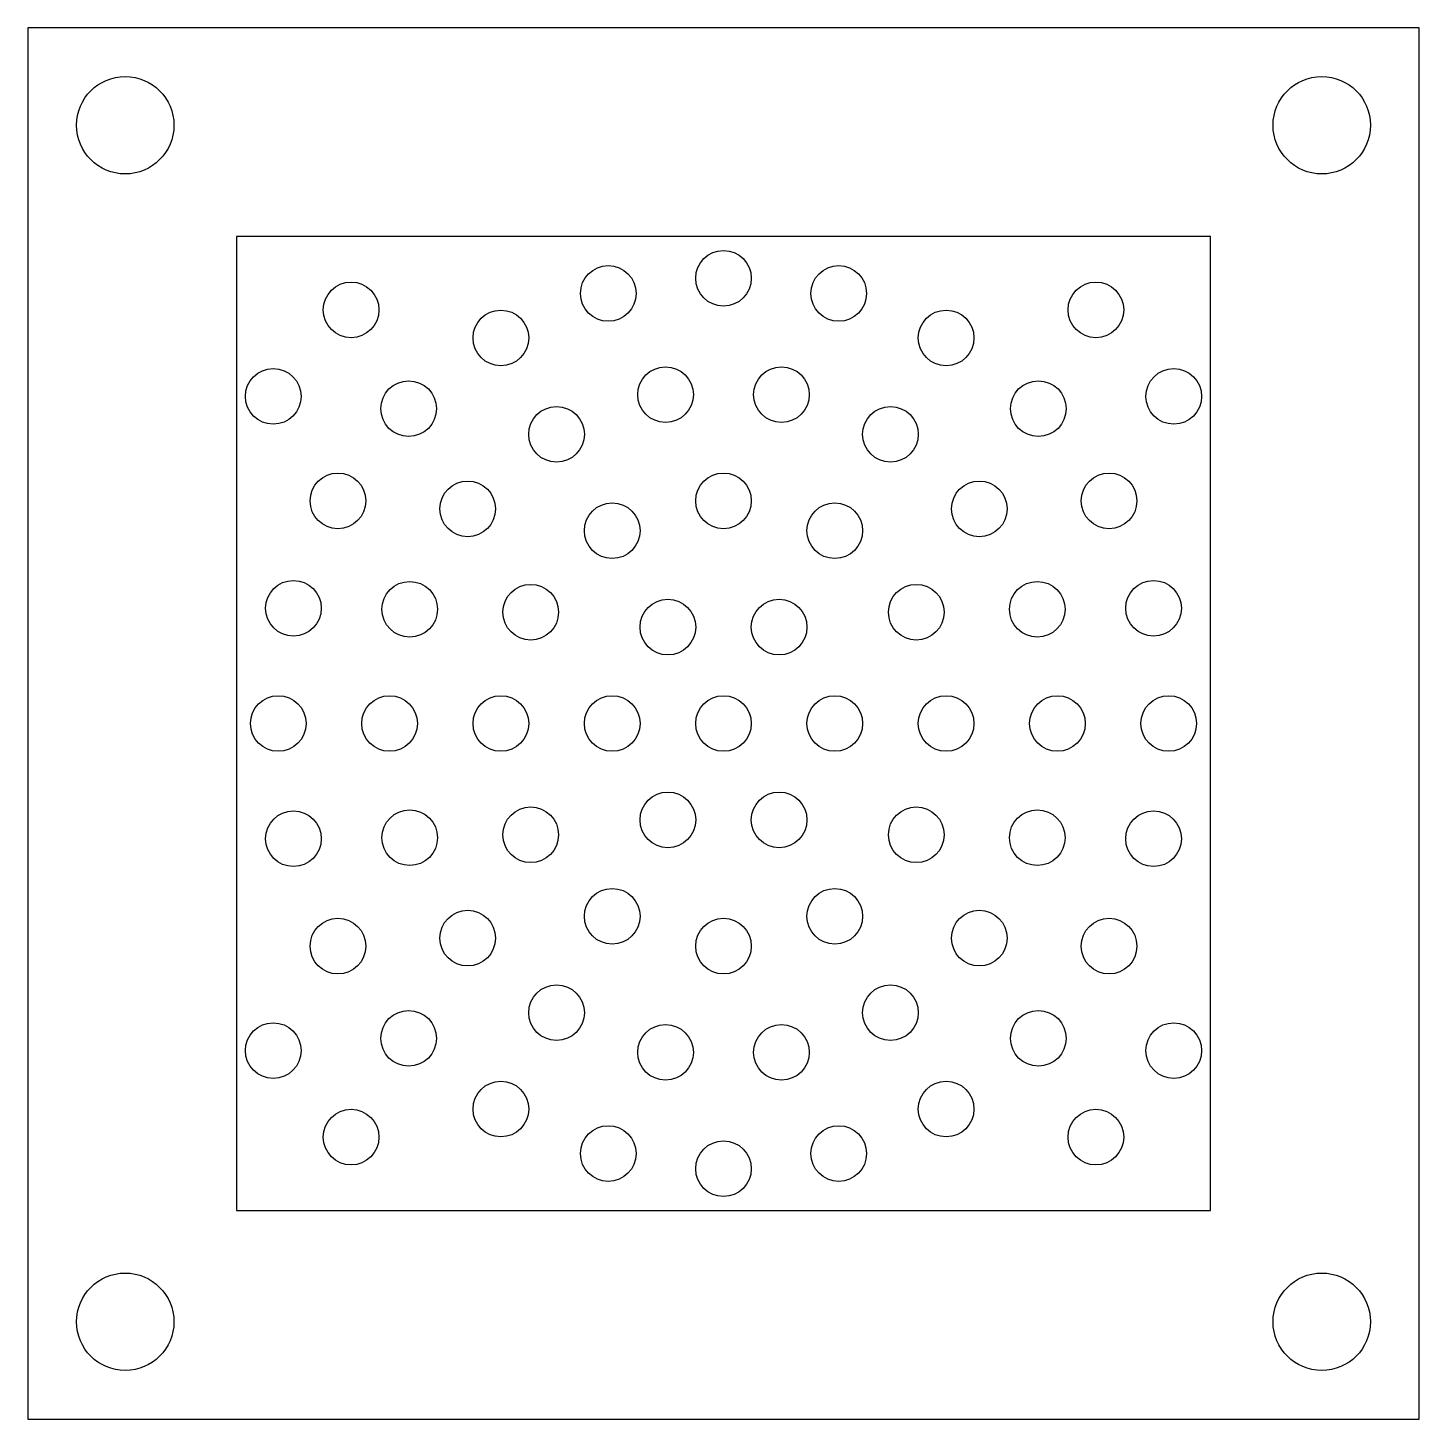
# Model space of a CAD drawing. Header units: millimetres. Extents: x -25 to 25, y -25 to 25.
import ezdxf

# ---------------------------------------------------------------- set-up
doc = ezdxf.new("R2010")
doc.units = ezdxf.units.MM
for name, color, linetype in [('Active', 7, 'Continuous'), ('Hole', 7, 'Continuous'), ('Pattern', 7, 'Continuous'), ('Shape', 7, 'Continuous')]:
    doc.layers.add(name, color=color, linetype=linetype)

msp = doc.modelspace()

# ---------------------------------------------------------------- linework, layer by layer
at = {"layer": 'Active'}
msp.add_lwpolyline([(-17.5, -17.5), (17.5, -17.5), (17.5, 17.5), (-17.5, 17.5), (-17.5, -17.5)], dxfattribs=at)
at = {"layer": 'Hole'}
for centre in [(-21.5, 21.5), (21.5, 21.5), (-21.5, -21.5), (21.5, -21.5)]:
    msp.add_circle(centre, 1.75, dxfattribs=at)
at = {"layer": 'Pattern'}
for centre in [(0, 16), (-4.141, 15.455), (4.141, 15.455), (-13.383, 14.863), (13.383, 14.863), (-8, 13.856), (8, 13.856), (-16.18, 11.756), (-2.084, 11.818), (2.084, 11.818), (16.18, 11.756), (-11.314, 11.314), (11.314, 11.314), (-6, 10.392), (6, 10.392), (-13.856, 8), (0, 8), (13.856, 8), (-9.193, 7.713), (9.193, 7.713), (-4, 6.928), (4, 6.928), (-15.455, 4.141), (-11.276, 4.104), (-6.928, 4), (6.928, 4), (11.276, 4.104), (15.455, 4.141), (-2, 3.464), (2, 3.464), (-16, 0), (-12, 0), (-8, 0), (-4, 0), (0, 0), (4, 0), (8, 0), (12, 0), (16, 0), (-2, -3.464), (2, -3.464), (-6.928, -4), (-15.455, -4.141), (-11.276, -4.104), (6.928, -4), (11.276, -4.104), (15.455, -4.141), (-4, -6.928), (4, -6.928), (-13.856, -8), (-9.193, -7.713), (0, -8), (9.193, -7.713), (13.856, -8), (-6, -10.392), (6, -10.392), (-11.314, -11.314), (11.314, -11.314), (-16.18, -11.756), (-2.084, -11.818), (2.084, -11.818), (16.18, -11.756), (-8, -13.856), (8, -13.856), (-13.383, -14.863), (13.383, -14.863), (-4.141, -15.455), (4.141, -15.455), (0, -16)]:
    msp.add_circle(centre, 1, dxfattribs=at)
at = {"layer": 'Shape'}
msp.add_lwpolyline([(-25, -25), (25, -25), (25, 25), (-25, 25), (-25, -25)], dxfattribs=at)

doc.saveas('drawing.dxf')
